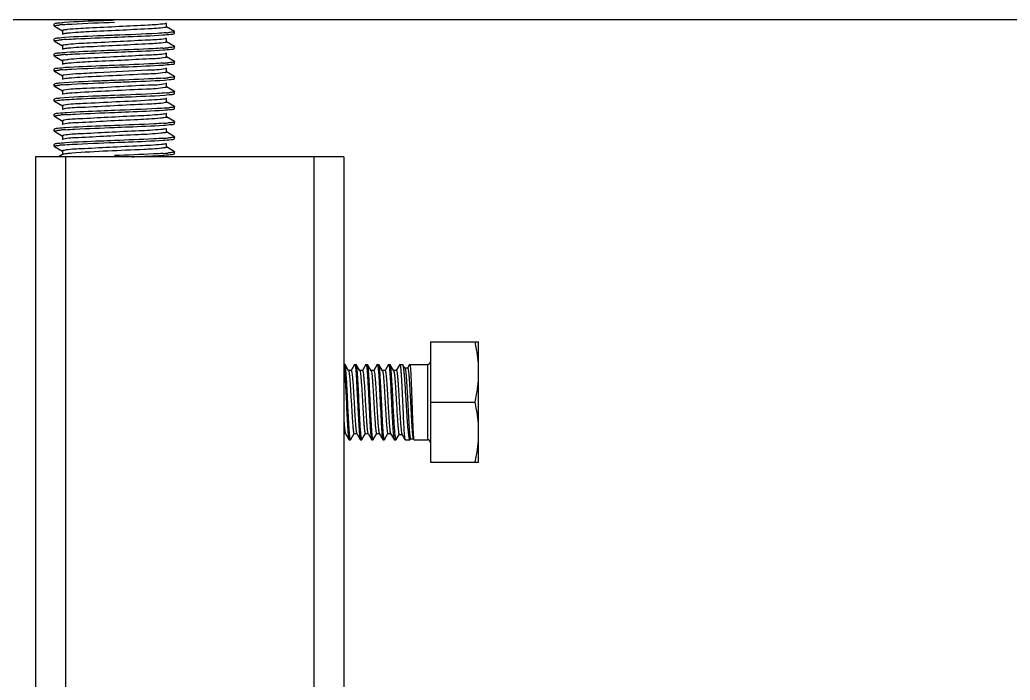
# Model space of a CAD drawing. Extents: x 27938 to 1507990, y 110129 to 923079.
# Drawn here: x 469087 to 470654, y 382901 to 383946 of the extents above; entities that cross this region are included whole.
import ezdxf

# ---------------------------------------------------------------- set-up
doc = ezdxf.new("R2010")
doc.units = 0
doc.header["$LTSCALE"] = 1000
doc.header["$MEASUREMENT"] = 0
doc.layers.add('BZ', color=2, linetype='Continuous')

msp = doc.modelspace()

# ---------------------------------------------------------------- linework, layer by layer
at = {"linetype": 'Continuous'}
for p, q in [((469141.7, 383940), (469141.4, 383939.8)), ((469141.4, 383936.8), (469141.4, 383939.8)), ((469141.7, 383936.5), (469141.4, 383936.8)), ((469141.7, 383936.5), (469154.6, 383929.1)), ((469331.7, 383928.1), (469318.8, 383935.6)), ((469319.1, 383935.3), (469319.1, 383941.3)), ((469154.3, 383929.4), (469154.3, 383923.4)), ((469331.7, 383928.1), (469331.9, 383927.9)), ((469331.7, 383924.6), (469331.9, 383924.9)), ((469331.9, 383924.9), (469331.9, 383927.9)), ((469141.7, 383916.2), (469141.4, 383916)), ((469141.4, 383913), (469141.4, 383916)), ((469141.7, 383912.7), (469141.4, 383913)), ((469141.7, 383912.7), (469154.6, 383905.2)), ((469154.3, 383905.5), (469154.3, 383899.6)), ((469331.7, 383904.3), (469318.8, 383911.8)), ((469319.1, 383911.5), (469319.1, 383917.5)), ((469331.7, 383904.3), (469331.9, 383904.1)), ((469331.9, 383901.1), (469331.9, 383904.1)), ((469141.7, 383892.4), (469141.4, 383892.2)), ((469141.4, 383889.2), (469141.4, 383892.2)), ((469141.7, 383888.9), (469141.4, 383889.2)), ((469141.7, 383888.9), (469154.6, 383881.4)), ((469331.7, 383880.5), (469318.8, 383888)), ((469319.1, 383887.7), (469319.1, 383893.6)), ((469331.7, 383900.8), (469331.9, 383901.1)), ((469154.3, 383881.7), (469154.3, 383875.8)), ((469331.7, 383880.5), (469331.9, 383880.2)), ((469331.7, 383877), (469331.9, 383877.3)), ((469331.9, 383877.3), (469331.9, 383880.2)), ((469141.7, 383868.6), (469141.4, 383868.3)), ((469141.4, 383865.4), (469141.4, 383868.3)), ((469141.7, 383865.1), (469141.4, 383865.4)), ((469141.7, 383865.1), (469154.6, 383857.6)), ((469154.3, 383857.9), (469154.3, 383852)), ((469331.7, 383856.7), (469318.8, 383864.2)), ((469319.1, 383863.9), (469319.1, 383869.8)), ((469331.7, 383856.7), (469331.9, 383856.4)), ((469331.9, 383853.5), (469331.9, 383856.4)), ((469141.7, 383844.8), (469141.4, 383844.5)), ((469141.4, 383841.5), (469141.4, 383844.5)), ((469141.7, 383841.3), (469141.4, 383841.5)), ((469141.7, 383841.3), (469154.6, 383833.8)), ((469317.7, 383839.4), (469317, 383839.2)), ((469331.7, 383832.9), (469318.8, 383840.4)), ((469319.1, 383840.1), (469319.1, 383846)), ((469331.7, 383853.2), (469331.9, 383853.5)), ((469154.3, 383834.1), (469154.3, 383828.2)), ((469331.7, 383832.9), (469331.9, 383832.6)), ((469331.7, 383829.4), (469331.9, 383829.6)), ((469331.9, 383829.6), (469331.9, 383832.6)), ((469141.7, 383821), (469141.4, 383820.7)), ((469141.4, 383817.7), (469141.4, 383820.7)), ((469141.7, 383817.5), (469141.4, 383817.7)), ((469141.7, 383817.5), (469154.6, 383810)), ((469154.3, 383810.3), (469154.3, 383804.3)), ((469318, 383815.6), (469317, 383815.4)), ((469331.7, 383809.1), (469318.8, 383816.6)), ((469319.1, 383816.2), (469319.1, 383822.2)), ((469331.7, 383809.1), (469331.9, 383808.8)), ((469331.9, 383805.8), (469331.9, 383808.8)), ((469141.7, 383797.2), (469141.4, 383796.9)), ((469141.4, 383793.9), (469141.4, 383796.9)), ((469141.7, 383793.7), (469141.4, 383793.9)), ((469141.7, 383793.7), (469154.6, 383786.2)), ((469331.7, 383785.3), (469318.8, 383792.7)), ((469319.1, 383792.4), (469319.1, 383798.4)), ((469331.7, 383805.6), (469331.9, 383805.8)), ((469154.3, 383786.5), (469154.3, 383780.5)), ((469331.7, 383785.3), (469331.9, 383785)), ((469331.7, 383781.8), (469331.9, 383782)), ((469331.9, 383782), (469331.9, 383785)), ((469141.7, 383773.3), (469141.4, 383773.1)), ((469141.4, 383770.1), (469141.4, 383773.1)), ((469141.7, 383769.9), (469141.4, 383770.1)), ((469141.7, 383769.9), (469154.6, 383762.4)), ((469154.3, 383762.7), (469154.3, 383756.7)), ((469331.7, 383761.4), (469318.8, 383768.9)), ((469319.1, 383768.6), (469319.1, 383774.6)), ((469331.7, 383761.4), (469331.9, 383761.2)), ((469331.9, 383758.2), (469331.9, 383761.2)), ((469141.7, 383749.5), (469141.4, 383749.3)), ((469141.4, 383746.3), (469141.4, 383749.3)), ((469141.7, 383746), (469141.4, 383746.3)), ((469141.7, 383746), (469154.6, 383738.6)), ((469331.7, 383737.6), (469318.8, 383745.1)), ((469319.1, 383744.8), (469319.1, 383750.8)), ((469331.7, 383757.9), (469331.9, 383758.2)), ((469111.7, 383729.6), (469111.7, 379764.4)), ((469599.8, 383729.6), (469111.7, 383729.6)), ((469154.6, 383733.2), (469148.3, 383729.6)), ((469154.3, 383738.9), (469154.3, 383732.9)), ((469159.3, 383729.6), (469159.3, 379764.4)), ((469331.7, 383737.6), (469331.9, 383737.4)), ((469331.7, 383734.1), (469331.9, 383734.4)), ((469331.9, 383734.4), (469331.9, 383737.4)), ((469552.2, 383729.6), (469552.2, 379764.4)), ((469599.8, 383729.6), (469599.8, 379764.4)), ((469736.8, 383436.4), (469736.8, 383245.9)), ((469736.8, 383436.4), (469813, 383436.4)), ((469813, 383245.9), (469813, 383436.4)), ((469599.8, 383400.7), (469601.3, 383400.7)), ((469607.2, 383390.8), (469601.6, 383400.5)), ((469616.7, 383400.5), (469611.2, 383391)), ((469616.7, 383400.5), (469616.9, 383400.7)), ((469616.9, 383400.7), (469619.2, 383400.7)), ((469619.4, 383400.5), (469619.2, 383400.7)), ((469625, 383390.8), (469619.4, 383400.5)), ((469634.6, 383400.5), (469629.1, 383391)), ((469634.6, 383400.5), (469634.8, 383400.7)), ((469634.8, 383400.7), (469637, 383400.7)), ((469637.3, 383400.5), (469637, 383400.7)), ((469642.9, 383390.8), (469637.3, 383400.5)), ((469652.4, 383400.5), (469646.9, 383391)), ((469652.4, 383400.5), (469652.7, 383400.7)), ((469652.7, 383400.7), (469654.9, 383400.7)), ((469655.1, 383400.5), (469654.9, 383400.7)), ((469660.8, 383390.8), (469655.1, 383400.5)), ((469670.3, 383400.5), (469664.8, 383391)), ((469670.3, 383400.5), (469670.5, 383400.7)), ((469670.5, 383400.7), (469672.8, 383400.7)), ((469673.1, 383400.4), (469672.8, 383400.7)), ((469678.6, 383390.9), (469673.1, 383400.4)), ((469688.1, 383400.5), (469682.7, 383391.1)), ((469688.1, 383400.5), (469688.3, 383400.7)), ((469688.3, 383400.7), (469692.9, 383400.7)), ((469693.2, 383400.4), (469692.9, 383400.7)), ((469696.4, 383394.9), (469693.2, 383400.4)), ((469703.8, 383400.5), (469700.6, 383395)), ((469703.8, 383400.5), (469704, 383400.7)), ((469704, 383400.7), (469732, 383400.7)), ((469732, 383400.7), (469732, 383281.6)), ((469611.4, 383391), (469607, 383391)), ((469629.2, 383391), (469624.9, 383391)), ((469647.1, 383391), (469642.8, 383391)), ((469664.9, 383391), (469660.6, 383391)), ((469660.8, 383390.8), (469660.8, 383390.7)), ((469682.8, 383391.1), (469678.5, 383391.1)), ((469696.5, 383394.7), (469696.4, 383394.9)), ((469700.7, 383394.9), (469696.4, 383394.9)), ((469700.6, 383395), (469700.6, 383394.9)), ((469736.8, 383341.1), (469807.6, 383341.1)), ((469599.8, 383291.2), (469602.3, 383291.2)), ((469602.1, 383291.5), (469607.8, 383281.8)), ((469610.5, 383281.8), (469616, 383291.2)), ((469615.8, 383291.2), (469620.1, 383291.2)), ((469620, 383291.5), (469625.6, 383281.8)), ((469628.3, 383281.8), (469633.8, 383291.2)), ((469633.7, 383291.2), (469638, 383291.2)), ((469637.9, 383291.5), (469643.5, 383281.8)), ((469646.2, 383281.8), (469651.7, 383291.2)), ((469651.5, 383291.2), (469655.9, 383291.2)), ((469655.7, 383291.5), (469661.4, 383281.8)), ((469664.1, 383281.8), (469669.5, 383291.2)), ((469669.4, 383291.2), (469673.7, 383291.2)), ((469673.5, 383291.8), (469673.6, 383291.5)), ((469673.6, 383291.5), (469679.2, 383281.8)), ((469607.8, 383281.8), (469608, 383281.6)), ((469608, 383281.6), (469610.3, 383281.6)), ((469610.5, 383281.8), (469610.3, 383281.6)), ((469625.6, 383281.8), (469625.9, 383281.6)), ((469625.9, 383281.6), (469628.1, 383281.6)), ((469628.3, 383281.8), (469628.1, 383281.6)), ((469643.5, 383281.8), (469643.7, 383281.6)), ((469643.7, 383281.6), (469646, 383281.6)), ((469646.2, 383281.8), (469646, 383281.6)), ((469661.4, 383281.8), (469661.6, 383281.6)), ((469661.6, 383281.6), (469663.8, 383281.6)), ((469664.1, 383281.8), (469663.8, 383281.6)), ((469679.2, 383281.8), (469679.5, 383281.6)), ((469679.5, 383281.6), (469682.4, 383281.6)), ((469682.7, 383281.8), (469682.4, 383281.6)), ((469682.7, 383281.8), (469687.4, 383290)), ((469687.3, 383290), (469691.6, 383290)), ((469691.5, 383290.2), (469696.4, 383281.7)), ((469696.4, 383281.7), (469696.6, 383281.6)), ((469696.6, 383281.6), (469704.3, 383281.6)), ((469704.7, 383282), (469704.3, 383281.6)), ((469704.7, 383282), (469705.3, 383283)), ((469705.2, 383283), (469709.5, 383283)), ((469709.4, 383283.2), (469710.3, 383281.7)), ((469710.3, 383281.7), (469710.4, 383281.6)), ((469710.4, 383281.6), (469732, 383281.6)), ((469736.8, 383245.9), (469813, 383245.9))]:
    msp.add_line(p, q, dxfattribs=at)
for centre, radius, start, end in [((469172.9, 383698.4), 241.1, 94.7336, 95.4371), ((469179.9, 383615.1), 324.8, 94.5445, 94.756), ((469293.5, 384249.5), 324.6, 274.545, 274.7572), ((469300.5, 384165.5), 240.3, 274.7341, 275.4473), ((469188.5, 383485.1), 431.2, 93.7188, 94.7811), ((469285.6, 384322.9), 422.2, 273.7595, 274.7958), ((469186, 383492.8), 399.6, 93.8973, 94.8073), ((469286.7, 384285.4), 408.4, 273.8441, 274.8019), ((469173.3, 383623.1), 245, 94.7308, 95.3895), ((469180, 383542.8), 325.6, 94.5418, 94.7504), ((469313.2, 383881.3), 18.7, 281.5137, 282.9167), ((469173, 383602.2), 242, 94.7331, 95.4256), ((469180, 383519.7), 324.9, 94.5442, 94.7549), ((469286.1, 384269.2), 416.1, 273.7999, 274.7958), ((469293.5, 384153.9), 324.3, 274.5454, 274.7592), ((469300.7, 384068.5), 238.6, 274.7348, 275.469), ((469186.7, 383389.1), 408.1, 93.8457, 94.802), ((469293.5, 384130.4), 324.6, 274.545, 274.7572), ((469300.5, 384046.4), 240.3, 274.7341, 275.4474), ((469287.3, 384181.6), 399.9, 273.8957, 274.8072), ((469186, 383373.4), 399.9, 93.8956, 94.8071), ((469173.3, 383503.9), 245.1, 94.7307, 95.3884), ((469180, 383423.7), 325.6, 94.5417, 94.7503), ((469286.7, 384166), 408.1, 273.8456, 274.8021), ((469286.1, 384149.9), 415.9, 273.8012, 274.796), ((469732, 383405.4), 4.76, 270, 0), ((469732, 383276.8), 4.76, 0, 90)]:
    msp.add_arc(centre, radius, start, end, dxfattribs=at)
for points, knots in [([(469141.4, 383936.8), (469141.4, 383937.6), (469145.9, 383937.6), (469147.9, 383938.2), (469150.1, 383938.4)], [0, 0, 0, 0, 0.263852, 1, 1, 1, 1]), ([(469150.1, 383941.4), (469149, 383941.3), (469146.2, 383940.9), (469143.2, 383940.9), (469141.7, 383940)], [0, 0, 0, 0, 0.378905, 1, 1, 1, 1]), ([(469236.7, 383945.7), (469227.8, 383945.4), (469198.9, 383944.1), (469170, 383943.3), (469150.1, 383941.4)], [0, 0, 0, 0, 0.309388, 1, 1, 1, 1]), ([(469154.2, 383938.8), (469159.3, 383939.2), (469186.7, 383940.9), (469214.2, 383941.9), (469236.7, 383942.8)], [0, 0, 0, 0, 0.183712, 1, 1, 1, 1]), ([(469316.2, 383940.3), (469307.5, 383938.7), (469283.4, 383937.8), (469243.3, 383935.5), (469200.8, 383933.6), (469173.5, 383932.2), (469162.3, 383931)], [0, 0, 0, 0, 0.172398, 0.468214, 0.781513, 1, 1, 1, 1]), ([(469316.2, 383934.3), (469307.5, 383932.8), (469283.4, 383931.8), (469243.3, 383929.6), (469200.8, 383927.7), (469173.5, 383926.3), (469162.3, 383925.1)], [0, 0, 0, 0, 0.172398, 0.468214, 0.781513, 1, 1, 1, 1]), ([(469318.8, 383941), (469318.5, 383940.8), (469317.6, 383940.5), (469316.8, 383940.4), (469316.2, 383940.3)], [0, 0, 0, 0, 0.3774, 1, 1, 1, 1]), ([(469319, 383935.3), (469319, 383935), (469317.7, 383934.6), (469317, 383934.4), (469316.2, 383934.3)], [0, 0, 0, 0, 0.285727, 1, 1, 1, 1]), ([(469150.1, 383917.6), (469149, 383917.5), (469146.2, 383917.1), (469143.2, 383917.1), (469141.7, 383916.2)], [0, 0, 0, 0, 0.378807, 1, 1, 1, 1]), ([(469236.7, 383921.9), (469227.7, 383921.6), (469198.9, 383920.3), (469169.9, 383919.5), (469150.1, 383917.6)], [0, 0, 0, 0, 0.309518, 1, 1, 1, 1]), ([(469162.3, 383931), (469160.3, 383930.8), (469158.4, 383930.2), (469154.3, 383930.1), (469154.3, 383929.4)], [0, 0, 0, 0, 0.73331, 1, 1, 1, 1]), ([(469162.3, 383925.1), (469161.4, 383925), (469158.8, 383924.6), (469156, 383924.5), (469154.6, 383923.7)], [0, 0, 0, 0, 0.372879, 1, 1, 1, 1]), ([(469160.5, 383915.4), (469165.6, 383915.8), (469191, 383917.2), (469216.4, 383918.1), (469236.7, 383918.9)], [0, 0, 0, 0, 0.199269, 1, 1, 1, 1]), ([(469319.2, 383925.9), (469314.1, 383925.5), (469286.7, 383923.8), (469259.1, 383922.8), (469236.7, 383921.9)], [0, 0, 0, 0, 0.183696, 1, 1, 1, 1]), ([(469236.7, 383918.9), (469244, 383919.2), (469269.6, 383920.3), (469295.1, 383921.3), (469313.3, 383922.5)], [0, 0, 0, 0, 0.287582, 1, 1, 1, 1]), ([(469313.3, 383922.5), (469317.5, 383922.8), (469323.5, 383923.6), (469330.1, 383923.7), (469331.7, 383924.6)], [0, 0, 0, 0, 0.691032, 1, 1, 1, 1]), ([(469331.9, 383927.9), (469331.9, 383927.1), (469327.5, 383927.1), (469325.5, 383926.5), (469323.3, 383926.2)], [0, 0, 0, 0, 0.263842, 1, 1, 1, 1]), ([(469141.4, 383913), (469141.4, 383913.5), (469144.1, 383913.7), (469145.4, 383914.1), (469146.8, 383914.3)], [0, 0, 0, 0, 0.269511, 1, 1, 1, 1]), ([(469163.1, 383907.3), (469160.9, 383907.1), (469158.8, 383906.4), (469154.3, 383906.3), (469154.3, 383905.5)], [0, 0, 0, 0, 0.734244, 1, 1, 1, 1]), ([(469316.7, 383916.5), (469308.2, 383914.9), (469284.5, 383914.1), (469244.8, 383911.8), (469202.1, 383909.9), (469174.5, 383908.5), (469163.1, 383907.3)], [0, 0, 0, 0, 0.167291, 0.461164, 0.776399, 1, 1, 1, 1]), ([(469316.7, 383910.6), (469308.2, 383909), (469284.5, 383908.1), (469244.8, 383905.8), (469202.1, 383903.9), (469174.5, 383902.5), (469163.1, 383901.4)], [0, 0, 0, 0, 0.167291, 0.461164, 0.776399, 1, 1, 1, 1]), ([(469318.8, 383917.2), (469318.5, 383917), (469317.8, 383916.8), (469317.1, 383916.6), (469316.7, 383916.5)], [0, 0, 0, 0, 0.384879, 1, 1, 1, 1]), ([(469319, 383911.5), (469319, 383911.2), (469318, 383910.9), (469317.3, 383910.7), (469316.7, 383910.6)], [0, 0, 0, 0, 0.290239, 1, 1, 1, 1]), ([(469331.9, 383904.1), (469331.9, 383903.6), (469329.5, 383903.3), (469328.3, 383903), (469327, 383902.8)], [0, 0, 0, 0, 0.270664, 1, 1, 1, 1]), ([(469141.4, 383889.2), (469141.4, 383889.6), (469143.6, 383889.9), (469144.7, 383890.2), (469145.8, 383890.3)], [0, 0, 0, 0, 0.27234, 1, 1, 1, 1]), ([(469160.5, 383894.6), (469156.1, 383894.3), (469150, 383893.5), (469143.4, 383893.4), (469141.7, 383892.4)], [0, 0, 0, 0, 0.691422, 1, 1, 1, 1]), ([(469163.1, 383901.4), (469162, 383901.2), (469159.2, 383900.8), (469156.1, 383900.8), (469154.6, 383899.9)], [0, 0, 0, 0, 0.374868, 1, 1, 1, 1]), ([(469158.8, 383891.5), (469163.9, 383891.9), (469189.9, 383893.3), (469215.8, 383894.3), (469236.7, 383895.1)], [0, 0, 0, 0, 0.195623, 1, 1, 1, 1]), ([(469236.7, 383898.1), (469229.4, 383897.8), (469204, 383896.8), (469178.6, 383895.8), (469160.5, 383894.6)], [0, 0, 0, 0, 0.286943, 1, 1, 1, 1]), ([(469317, 383892.8), (469308.9, 383891.1), (469285.5, 383890.4), (469246.2, 383888), (469203.4, 383886.2), (469175.5, 383884.7), (469163.8, 383883.6)], [0, 0, 0, 0, 0.162162, 0.454084, 0.771262, 1, 1, 1, 1]), ([(469317, 383886.8), (469308.9, 383885.1), (469285.5, 383884.4), (469246.2, 383882), (469203.4, 383880.2), (469175.5, 383878.8), (469163.8, 383877.6)], [0, 0, 0, 0, 0.162162, 0.454084, 0.771262, 1, 1, 1, 1]), ([(469313.3, 383901.6), (469308.2, 383901.3), (469282.7, 383899.9), (469257.2, 383898.9), (469236.7, 383898.1)], [0, 0, 0, 0, 0.198417, 1, 1, 1, 1]), ([(469236.7, 383895.1), (469244.1, 383895.4), (469269.9, 383896.5), (469295.7, 383897.5), (469314.1, 383898.7)], [0, 0, 0, 0, 0.288852, 1, 1, 1, 1]), ([(469314.1, 383898.7), (469318.1, 383899), (469323.9, 383899.8), (469330.1, 383899.9), (469331.7, 383900.8)], [0, 0, 0, 0, 0.690302, 1, 1, 1, 1]), ([(469318.8, 383893.3), (469318.6, 383893.2), (469318, 383893), (469317.4, 383892.9), (469317, 383892.8)], [0, 0, 0, 0, 0.393314, 1, 1, 1, 1]), ([(469319, 383887.7), (469319, 383887.5), (469318.2, 383887.1), (469317.6, 383887), (469317, 383886.8)], [0, 0, 0, 0, 0.295741, 1, 1, 1, 1]), ([(469158.8, 383870.7), (469154.9, 383870.4), (469149.3, 383869.6), (469143.2, 383869.5), (469141.7, 383868.6)], [0, 0, 0, 0, 0.689821, 1, 1, 1, 1]), ([(469154.2, 383867.3), (469159.3, 383867.7), (469186.7, 383869.4), (469214.2, 383870.4), (469236.7, 383871.3)], [0, 0, 0, 0, 0.18376, 1, 1, 1, 1]), ([(469163.8, 383883.6), (469161.4, 383883.3), (469159.2, 383882.6), (469154.3, 383882.6), (469154.3, 383881.7)], [0, 0, 0, 0, 0.734831, 1, 1, 1, 1]), ([(469163.8, 383877.6), (469162.6, 383877.5), (469159.6, 383877.1), (469156.3, 383877.1), (469154.6, 383876.1)], [0, 0, 0, 0, 0.376612, 1, 1, 1, 1]), ([(469236.7, 383874.3), (469229.2, 383874), (469203.2, 383872.9), (469177.3, 383871.9), (469158.8, 383870.7)], [0, 0, 0, 0, 0.289631, 1, 1, 1, 1]), ([(469314.1, 383877.9), (469309, 383877.5), (469283.2, 383876.1), (469257.4, 383875.1), (469236.7, 383874.3)], [0, 0, 0, 0, 0.19668, 1, 1, 1, 1]), ([(469236.7, 383871.3), (469244.1, 383871.6), (469269.7, 383872.7), (469295.4, 383873.6), (469313.6, 383874.9)], [0, 0, 0, 0, 0.288191, 1, 1, 1, 1]), ([(469313.6, 383874.9), (469317.8, 383875.2), (469323.7, 383876), (469330.1, 383876.1), (469331.7, 383877)], [0, 0, 0, 0, 0.69071, 1, 1, 1, 1]), ([(469331.9, 383880.2), (469331.9, 383879.8), (469329.6, 383879.5), (469328.5, 383879.2), (469327.3, 383879.1)], [0, 0, 0, 0, 0.271439, 1, 1, 1, 1]), ([(469141.4, 383865.4), (469141.4, 383866.2), (469146, 383866.1), (469148, 383866.8), (469150.2, 383867)], [0, 0, 0, 0, 0.263692, 1, 1, 1, 1]), ([(469156.3, 383858.8), (469155.8, 383858.7), (469155.2, 383858.5), (469154.3, 383858.1), (469154.3, 383857.9)], [0, 0, 0, 0, 0.704901, 1, 1, 1, 1]), ([(469316.9, 383863), (469307.1, 383861), (469279.1, 383860.4), (469234.3, 383857.6), (469193.4, 383856.2), (469167.3, 383854.1), (469158.3, 383853.4), (469155.3, 383852.6)], [0, 0, 0, 0, 0.186624, 0.514349, 0.833932, 0.943063, 1, 1, 1, 1]), ([(469317.4, 383869.1), (469308.2, 383866.9), (469272, 383866.3), (469224.8, 383863.5), (469180.6, 383860.9), (469162.6, 383860.1), (469156.3, 383858.8)], [0, 0, 0, 0, 0.176039, 0.666697, 0.881547, 1, 1, 1, 1]), ([(469318.8, 383869.5), (469318.6, 383869.4), (469318.2, 383869.3), (469317.7, 383869.1), (469317.4, 383869.1)], [0, 0, 0, 0, 0.40288, 1, 1, 1, 1]), ([(469319, 383863.9), (469319, 383863.7), (469318.3, 383863.3), (469317.8, 383863.2), (469317.4, 383863.1)], [0, 0, 0, 0, 0.302509, 1, 1, 1, 1]), ([(469331.9, 383856.4), (469331.9, 383856), (469329.5, 383855.7), (469328.3, 383855.4), (469327.1, 383855.2)], [0, 0, 0, 0, 0.270675, 1, 1, 1, 1]), ([(469141.4, 383841.5), (469141.4, 383842.3), (469145.9, 383842.3), (469147.9, 383843), (469150.1, 383843.2)], [0, 0, 0, 0, 0.263792, 1, 1, 1, 1]), ([(469150.2, 383846.2), (469149.1, 383846.1), (469146.3, 383845.7), (469143.2, 383845.7), (469141.7, 383844.8)], [0, 0, 0, 0, 0.379214, 1, 1, 1, 1]), ([(469236.7, 383850.5), (469227.8, 383850.1), (469199, 383848.9), (469170.1, 383848), (469150.2, 383846.2)], [0, 0, 0, 0, 0.30899, 1, 1, 1, 1]), ([(469154.2, 383843.5), (469159.3, 383843.9), (469186.7, 383845.6), (469214.2, 383846.6), (469236.7, 383847.5)], [0, 0, 0, 0, 0.183719, 1, 1, 1, 1]), ([(469155.3, 383852.6), (469155.2, 383852.5), (469154.9, 383852.4), (469154.7, 383852.3), (469154.6, 383852.3)], [0, 0, 0, 0, 0.570679, 1, 1, 1, 1]), ([(469317, 383839.2), (469307.3, 383837.2), (469279.6, 383836.6), (469235.1, 383833.8), (469194.3, 383832.3), (469168, 383830.3), (469158.7, 383829.6), (469155.6, 383828.8)], [0, 0, 0, 0, 0.184168, 0.509408, 0.829314, 0.94023, 1, 1, 1, 1]), ([(469317.7, 383845.3), (469308.7, 383843), (469281.9, 383842.9), (469238.2, 383840), (469193.6, 383837.6), (469166.1, 383837), (469156.4, 383835)], [0, 0, 0, 0, 0.171627, 0.491604, 0.816321, 1, 1, 1, 1]), ([(469313.6, 383854), (469308.6, 383853.7), (469282.9, 383852.3), (469257.3, 383851.3), (469236.7, 383850.5)], [0, 0, 0, 0, 0.197576, 1, 1, 1, 1]), ([(469236.7, 383847.5), (469245.7, 383847.9), (469274.6, 383849.1), (469303.5, 383849.9), (469323.4, 383851.8)], [0, 0, 0, 0, 0.309889, 1, 1, 1, 1]), ([(469318.8, 383845.7), (469318.7, 383845.6), (469318.3, 383845.5), (469317.9, 383845.4), (469317.7, 383845.3)], [0, 0, 0, 0, 0.413783, 1, 1, 1, 1]), ([(469319, 383840.1), (469319, 383839.9), (469318.5, 383839.6), (469318, 383839.5), (469317.7, 383839.4)], [0, 0, 0, 0, 0.310906, 1, 1, 1, 1]), ([(469323.4, 383851.8), (469324.5, 383851.9), (469327.2, 383852.3), (469330.2, 383852.3), (469331.7, 383853.2)], [0, 0, 0, 0, 0.378508, 1, 1, 1, 1]), ([(469236.7, 383826.7), (469227.8, 383826.3), (469198.9, 383825.1), (469170, 383824.2), (469150.1, 383822.3)], [0, 0, 0, 0, 0.309377, 1, 1, 1, 1]), ([(469156.4, 383835), (469155.8, 383834.8), (469155.2, 383834.7), (469154.3, 383834.3), (469154.3, 383834.1)], [0, 0, 0, 0, 0.705268, 1, 1, 1, 1]), ([(469155.6, 383828.8), (469155.4, 383828.8), (469155.1, 383828.7), (469154.7, 383828.5), (469154.6, 383828.5)], [0, 0, 0, 0, 0.583561, 1, 1, 1, 1]), ([(469161.6, 383820.2), (469166.6, 383820.6), (469191.7, 383821.9), (469216.7, 383822.9), (469236.7, 383823.7)], [0, 0, 0, 0, 0.201476, 1, 1, 1, 1]), ([(469319.2, 383830.6), (469314.1, 383830.2), (469286.7, 383828.6), (469259.1, 383827.6), (469236.7, 383826.7)], [0, 0, 0, 0, 0.183681, 1, 1, 1, 1]), ([(469236.7, 383823.7), (469245.6, 383824), (469274.5, 383825.3), (469303.5, 383826.1), (469323.3, 383828)], [0, 0, 0, 0, 0.309644, 1, 1, 1, 1]), ([(469323.3, 383828), (469324.4, 383828.1), (469327.2, 383828.5), (469330.2, 383828.5), (469331.7, 383829.4)], [0, 0, 0, 0, 0.378702, 1, 1, 1, 1]), ([(469331.9, 383832.6), (469331.9, 383831.9), (469327.5, 383831.9), (469325.6, 383831.2), (469323.4, 383831)], [0, 0, 0, 0, 0.263922, 1, 1, 1, 1]), ([(469141.4, 383817.7), (469141.4, 383818.3), (469144.6, 383818.5), (469146.1, 383818.9), (469147.6, 383819.1)], [0, 0, 0, 0, 0.267181, 1, 1, 1, 1]), ([(469150.1, 383822.3), (469149, 383822.2), (469146.2, 383821.8), (469143.2, 383821.9), (469141.7, 383821)], [0, 0, 0, 0, 0.378914, 1, 1, 1, 1]), ([(469156.4, 383811.2), (469155.9, 383811), (469155.3, 383810.9), (469154.3, 383810.5), (469154.3, 383810.3)], [0, 0, 0, 0, 0.706045, 1, 1, 1, 1]), ([(469317, 383815.4), (469307.5, 383813.4), (469280.1, 383812.8), (469235.8, 383810.3), (469192, 383807.6), (469165.1, 383807.2), (469155.9, 383805.1)], [0, 0, 0, 0, 0.182036, 0.504841, 0.824917, 1, 1, 1, 1]), ([(469318, 383821.6), (469315, 383820.7), (469305.9, 383820.1), (469279.8, 383818), (469238.9, 383816.6), (469194.1, 383813.8), (469166.3, 383813.2), (469156.4, 383811.2)], [0, 0, 0, 0, 0.05757, 0.167104, 0.486771, 0.813942, 1, 1, 1, 1]), ([(469318.8, 383821.9), (469318.7, 383821.8), (469318.4, 383821.7), (469318.1, 383821.6), (469318, 383821.6)], [0, 0, 0, 0, 0.426274, 1, 1, 1, 1]), ([(469319, 383816.2), (469319, 383816.1), (469318.6, 383815.8), (469318.3, 383815.7), (469318, 383815.6)], [0, 0, 0, 0, 0.3214, 1, 1, 1, 1]), ([(469331.9, 383808.8), (469331.9, 383808), (469327.5, 383808.1), (469325.5, 383807.4), (469323.3, 383807.2)], [0, 0, 0, 0, 0.263843, 1, 1, 1, 1]), ([(469141.4, 383793.9), (469141.4, 383794.4), (469143.7, 383794.6), (469144.9, 383795), (469146.1, 383795.1)], [0, 0, 0, 0, 0.271461, 1, 1, 1, 1]), ([(469161.6, 383799.4), (469157, 383799.1), (469150.5, 383798.2), (469143.4, 383798.2), (469141.7, 383797.2)], [0, 0, 0, 0, 0.692393, 1, 1, 1, 1]), ([(469155.9, 383805.1), (469155.6, 383805), (469155.2, 383804.9), (469154.8, 383804.7), (469154.6, 383804.6)], [0, 0, 0, 0, 0.594844, 1, 1, 1, 1]), ([(469309.4, 383796.5), (469297.8, 383795.4), (469270, 383794), (469227.3, 383792.1), (469188.1, 383789.8), (469164.7, 383789), (469156.5, 383787.4)], [0, 0, 0, 0, 0.228646, 0.544797, 0.836336, 1, 1, 1, 1]), ([(469159.3, 383796.3), (469164.4, 383796.6), (469190.2, 383798.1), (469216, 383799.1), (469236.7, 383799.9)], [0, 0, 0, 0, 0.196648, 1, 1, 1, 1]), ([(469236.7, 383802.9), (469229.5, 383802.6), (469204.5, 383801.6), (469179.5, 383800.6), (469161.6, 383799.4)], [0, 0, 0, 0, 0.285303, 1, 1, 1, 1]), ([(469319.2, 383806.8), (469314.1, 383806.4), (469286.7, 383804.8), (469259.1, 383803.7), (469236.7, 383802.9)], [0, 0, 0, 0, 0.183696, 1, 1, 1, 1]), ([(469236.7, 383799.9), (469244.2, 383800.2), (469270.2, 383801.2), (469296.1, 383802.2), (469314.5, 383803.5)], [0, 0, 0, 0, 0.289612, 1, 1, 1, 1]), ([(469318.8, 383798.1), (469318.5, 383797.9), (469315.3, 383797.1), (469312.2, 383796.8), (469309.4, 383796.5)], [0, 0, 0, 0, 0.122061, 1, 1, 1, 1]), ([(469319, 383792.4), (469319.1, 383791.6), (469314.1, 383791.6), (469311.8, 383790.8), (469309.4, 383790.6)], [0, 0, 0, 0, 0.265035, 1, 1, 1, 1]), ([(469314.5, 383803.5), (469318.5, 383803.8), (469324.1, 383804.6), (469330.2, 383804.7), (469331.7, 383805.6)], [0, 0, 0, 0, 0.68982, 1, 1, 1, 1]), ([(469156.5, 383787.4), (469156, 383787.2), (469155.3, 383787.1), (469154.3, 383786.7), (469154.3, 383786.5)], [0, 0, 0, 0, 0.707033, 1, 1, 1, 1]), ([(469155.8, 383781.3), (469155.6, 383781.2), (469155.2, 383781.1), (469154.7, 383780.9), (469154.6, 383780.8)], [0, 0, 0, 0, 0.592052, 1, 1, 1, 1]), ([(469309.4, 383790.6), (469297.5, 383789.4), (469269.2, 383788), (469226, 383786.2), (469186.8, 383783.6), (469163.6, 383783.1), (469155.8, 383781.3)], [0, 0, 0, 0, 0.232215, 0.552573, 0.843952, 1, 1, 1, 1]), ([(469236.7, 383779), (469229.2, 383778.7), (469203.4, 383777.7), (469177.6, 383776.7), (469159.3, 383775.4)], [0, 0, 0, 0, 0.288872, 1, 1, 1, 1]), ([(469314.5, 383782.7), (469309.4, 383782.3), (469283.5, 383780.8), (469257.6, 383779.9), (469236.7, 383779)], [0, 0, 0, 0, 0.195653, 1, 1, 1, 1]), ([(469236.7, 383776.1), (469244.1, 383776.4), (469269.9, 383777.4), (469295.7, 383778.4), (469314.1, 383779.7)], [0, 0, 0, 0, 0.288875, 1, 1, 1, 1]), ([(469314.1, 383779.7), (469318.2, 383779.9), (469323.9, 383780.7), (469330.1, 383780.8), (469331.7, 383781.8)], [0, 0, 0, 0, 0.690288, 1, 1, 1, 1]), ([(469331.9, 383785), (469331.9, 383784.6), (469329.8, 383784.3), (469328.6, 383784), (469327.5, 383783.8)], [0, 0, 0, 0, 0.272315, 1, 1, 1, 1]), ([(469141.4, 383770.1), (469141.4, 383770.5), (469143.6, 383770.8), (469144.7, 383771.1), (469145.8, 383771.3)], [0, 0, 0, 0, 0.272311, 1, 1, 1, 1]), ([(469159.3, 383775.4), (469155.2, 383775.2), (469149.5, 383774.4), (469143.3, 383774.3), (469141.7, 383773.3)], [0, 0, 0, 0, 0.690302, 1, 1, 1, 1]), ([(469156.6, 383763.6), (469156, 383763.5), (469155.4, 383763.3), (469154.3, 383762.9), (469154.3, 383762.7)], [0, 0, 0, 0, 0.708636, 1, 1, 1, 1]), ([(469310.2, 383766.8), (469298.3, 383765.6), (469269.9, 383764.2), (469226.2, 383762.4), (469186.7, 383759.7), (469163.3, 383759.4), (469155.6, 383757.4)], [0, 0, 0, 0, 0.230178, 0.552364, 0.845602, 1, 1, 1, 1]), ([(469310.2, 383772.8), (469298.7, 383771.6), (469271, 383770.2), (469228.3, 383768.4), (469188.7, 383766), (469165, 383765.2), (469156.6, 383763.6)], [0, 0, 0, 0, 0.224737, 0.540402, 0.833844, 1, 1, 1, 1]), ([(469158.9, 383772.4), (469163.9, 383772.8), (469189.9, 383774.3), (469215.8, 383775.2), (469236.7, 383776.1)], [0, 0, 0, 0, 0.195657, 1, 1, 1, 1]), ([(469318.8, 383774.3), (469318.5, 383774.1), (469315.6, 383773.3), (469312.7, 383773.1), (469310.2, 383772.8)], [0, 0, 0, 0, 0.124156, 1, 1, 1, 1]), ([(469319, 383768.6), (469319.1, 383767.8), (469314.5, 383767.7), (469312.4, 383767.1), (469310.2, 383766.8)], [0, 0, 0, 0, 0.265691, 1, 1, 1, 1]), ([(469331.9, 383761.2), (469331.9, 383760.7), (469329.6, 383760.5), (469328.5, 383760.1), (469327.3, 383760)], [0, 0, 0, 0, 0.271465, 1, 1, 1, 1]), ([(469141.4, 383746.3), (469141.4, 383747.1), (469146, 383747.1), (469148, 383747.7), (469150.2, 383747.9)], [0, 0, 0, 0, 0.263689, 1, 1, 1, 1]), ([(469158.9, 383751.6), (469154.9, 383751.3), (469149.3, 383750.6), (469143.2, 383750.4), (469141.7, 383749.5)], [0, 0, 0, 0, 0.689837, 1, 1, 1, 1]), ([(469154.2, 383748.3), (469159.3, 383748.7), (469186.7, 383750.4), (469214.2, 383751.4), (469236.7, 383752.3)], [0, 0, 0, 0, 0.183761, 1, 1, 1, 1]), ([(469155.6, 383757.4), (469155.4, 383757.3), (469155.1, 383757.2), (469154.7, 383757.1), (469154.6, 383757)], [0, 0, 0, 0, 0.58403, 1, 1, 1, 1]), ([(469310.9, 383749.1), (469299.7, 383747.9), (469272.3, 383746.5), (469229.7, 383744.6), (469189.8, 383742.3), (469165.7, 383741.4), (469157, 383739.8)], [0, 0, 0, 0, 0.219618, 0.533346, 0.828732, 1, 1, 1, 1]), ([(469236.7, 383755.2), (469229.2, 383754.9), (469203.2, 383753.9), (469177.3, 383752.9), (469158.9, 383751.6)], [0, 0, 0, 0, 0.289606, 1, 1, 1, 1]), ([(469314.1, 383758.8), (469309, 383758.5), (469283.2, 383757), (469257.4, 383756.1), (469236.7, 383755.2)], [0, 0, 0, 0, 0.196649, 1, 1, 1, 1]), ([(469236.7, 383752.3), (469244.1, 383752.5), (469269.7, 383753.6), (469295.4, 383754.6), (469313.7, 383755.8)], [0, 0, 0, 0, 0.288211, 1, 1, 1, 1]), ([(469318.8, 383750.5), (469318.5, 383750.3), (469315.9, 383749.5), (469313.2, 383749.3), (469310.9, 383749.1)], [0, 0, 0, 0, 0.126422, 1, 1, 1, 1]), ([(469313.7, 383755.8), (469317.8, 383756.1), (469323.7, 383756.9), (469330.1, 383757), (469331.7, 383757.9)], [0, 0, 0, 0, 0.690698, 1, 1, 1, 1]), ([(469157, 383739.8), (469156.4, 383739.7), (469155.6, 383739.5), (469154.3, 383739.1), (469154.3, 383738.9)], [0, 0, 0, 0, 0.713347, 1, 1, 1, 1]), ([(469155.5, 383733.5), (469155.3, 383733.5), (469155, 383733.4), (469154.7, 383733.3), (469154.6, 383733.2)], [0, 0, 0, 0, 0.576749, 1, 1, 1, 1]), ([(469157, 383733.9), (469156.7, 383733.8), (469156.2, 383733.7), (469155.7, 383733.6), (469155.5, 383733.5)], [0, 0, 0, 0, 0.550321, 1, 1, 1, 1]), ([(469169, 383735.2), (469167.7, 383735.1), (469163.7, 383734.7), (469159.7, 383734.4), (469157, 383733.9)], [0, 0, 0, 0, 0.319148, 1, 1, 1, 1]), ([(469310.9, 383743.1), (469301.7, 383742.1), (469254.4, 383739.4), (469207, 383738.3), (469169, 383735.2)], [0, 0, 0, 0, 0.195307, 1, 1, 1, 1]), ([(469313.7, 383735), (469308.6, 383734.6), (469283, 383733.2), (469257.3, 383732.2), (469236.7, 383731.4)], [0, 0, 0, 0, 0.197548, 1, 1, 1, 1]), ([(469264.8, 383729.6), (469273.3, 383729.9), (469288.8, 383730.7), (469309.2, 383731.4), (469322.7, 383733.1), (469329.9, 383733.1), (469331.7, 383734.1)], [0, 0, 0, 0, 0.383058, 0.694328, 0.906069, 1, 1, 1, 1]), ([(469319, 383744.8), (469319.1, 383744.1), (469314.9, 383743.9), (469312.9, 383743.3), (469310.9, 383743.1)], [0, 0, 0, 0, 0.266491, 1, 1, 1, 1]), ([(469331.9, 383737.4), (469331.9, 383736.9), (469329.5, 383736.6), (469328.3, 383736.3), (469327.1, 383736.2)], [0, 0, 0, 0, 0.270698, 1, 1, 1, 1]), ([(469813, 383388.7), (469813, 383400.7), (469811.4, 383416.7), (469808.4, 383432.5), (469807.6, 383436.4)], [0, 0, 0, 0, 0.749211, 1, 1, 1, 1]), ([(469601.6, 383400.5), (469601.5, 383400.5), (469601.5, 383400.6), (469601.4, 383400.7), (469601.3, 383400.7)], [0, 0, 0, 0, 0.33644, 1, 1, 1, 1]), ([(469604.5, 383367.3), (469604.3, 383371.5), (469603.9, 383377.6), (469603.4, 383385.3), (469603.1, 383390), (469602.7, 383393.9), (469602.4, 383396.9), (469602, 383399), (469601.8, 383400.1), (469601.6, 383400.5)], [0, 0, 0, 0, 0.384278, 0.548795, 0.691198, 0.809122, 0.900672, 0.964483, 1, 1, 1, 1]), ([(469616.9, 383400.7), (469617, 383400.7), (469617.2, 383400.4), (469617.5, 383399.7), (469617.8, 383398), (469618.2, 383395.2), (469618.6, 383391.3), (469619, 383386.5), (469619.4, 383380.7), (469619.7, 383374.2), (469620, 383369.7), (469620.1, 383367.3)], [0, 0, 0, 0, 0.007293, 0.021459, 0.073997, 0.159035, 0.275243, 0.420481, 0.591942, 0.786408, 1, 1, 1, 1]), ([(469623.6, 383341.1), (469623.3, 383348.3), (469622.8, 383358.8), (469622.1, 383372.3), (469621.6, 383381), (469621.1, 383388.3), (469620.6, 383394), (469620.1, 383397.6), (469619.7, 383399.6), (469619.5, 383400.2), (469619.4, 383400.5)], [0, 0, 0, 0, 0.363934, 0.530187, 0.678191, 0.802879, 0.899992, 0.966292, 0.987243, 1, 1, 1, 1]), ([(469634.8, 383400.7), (469634.9, 383400.7), (469635.2, 383400.2), (469635.4, 383399.4), (469635.7, 383397.9), (469636, 383396), (469636.2, 383393.5), (469636.6, 383389.2), (469637.1, 383382.7), (469637.6, 383373.8), (469638.2, 383363.6), (469638.7, 383352.6), (469639.1, 383345), (469639.3, 383341.1)], [0, 0, 0, 0, 0.006687, 0.021748, 0.045922, 0.079138, 0.121135, 0.17154, 0.295605, 0.446631, 0.618866, 0.805704, 1, 1, 1, 1]), ([(469641.5, 383341.1), (469641.2, 383348.3), (469640.7, 383358.8), (469640, 383372.3), (469639.4, 383381), (469638.9, 383388.3), (469638.4, 383394), (469638, 383397.6), (469637.6, 383399.6), (469637.4, 383400.2), (469637.3, 383400.5)], [0, 0, 0, 0, 0.363936, 0.530191, 0.678194, 0.802878, 0.899991, 0.966291, 0.987243, 1, 1, 1, 1]), ([(469652.7, 383400.7), (469652.8, 383400.7), (469653.1, 383400.2), (469653.3, 383399.4), (469653.6, 383397.9), (469653.8, 383396), (469654.1, 383393.5), (469654.5, 383389.2), (469655, 383382.7), (469655.5, 383373.8), (469656, 383363.6), (469656.6, 383352.6), (469656.9, 383345), (469657.1, 383341.1)], [0, 0, 0, 0, 0.006686, 0.021748, 0.045922, 0.079137, 0.121134, 0.171539, 0.2956, 0.446625, 0.618862, 0.805702, 1, 1, 1, 1]), ([(469659.4, 383341.1), (469659, 383348.3), (469658.5, 383358.8), (469657.8, 383372.3), (469657.3, 383381), (469656.8, 383388.3), (469656.3, 383394), (469655.9, 383397.6), (469655.5, 383399.6), (469655.3, 383400.2), (469655.1, 383400.5)], [0, 0, 0, 0, 0.363938, 0.530193, 0.678196, 0.802878, 0.89999, 0.96629, 0.987243, 1, 1, 1, 1]), ([(469670.5, 383400.7), (469670.7, 383400.7), (469670.9, 383400.2), (469671.1, 383399.4), (469671.4, 383397.9), (469671.7, 383396), (469671.9, 383393.5), (469672.3, 383389.2), (469672.8, 383382.7), (469673.4, 383373.8), (469673.9, 383363.6), (469674.4, 383352.6), (469674.8, 383345), (469675, 383341.1)], [0, 0, 0, 0, 0.006686, 0.021748, 0.045923, 0.079138, 0.121135, 0.171539, 0.295599, 0.446623, 0.618861, 0.805701, 1, 1, 1, 1]), ([(469677.5, 383341.1), (469677.2, 383348.3), (469676.6, 383358.8), (469675.9, 383372.2), (469675.3, 383380.9), (469674.8, 383388.2), (469674.3, 383393.9), (469673.8, 383397.6), (469673.4, 383399.6), (469673.2, 383400.2), (469673.1, 383400.4)], [0, 0, 0, 0, 0.36329, 0.529314, 0.6772, 0.8019, 0.899174, 0.965796, 0.986969, 1, 1, 1, 1]), ([(469688.3, 383400.7), (469688.5, 383400.7), (469688.7, 383400.2), (469688.9, 383399.4), (469689.2, 383397.9), (469689.4, 383396), (469689.7, 383393.5), (469690.1, 383389.2), (469690.5, 383382.7), (469691, 383373.8), (469691.5, 383363.6), (469692, 383352.6), (469692.4, 383345), (469692.6, 383341.1)], [0, 0, 0, 0, 0.006577, 0.021598, 0.045743, 0.078947, 0.120936, 0.171341, 0.295421, 0.446481, 0.618759, 0.805647, 1, 1, 1, 1]), ([(469698.4, 383341.1), (469698, 383348.3), (469697.4, 383358.6), (469696.5, 383372), (469695.9, 383380.6), (469695.2, 383387.9), (469694.6, 383393.7), (469694.1, 383397.4), (469693.6, 383399.4), (469693.4, 383400.1), (469693.2, 383400.4)], [0, 0, 0, 0, 0.359931, 0.524763, 0.672002, 0.796741, 0.894844, 0.963163, 0.985535, 1, 1, 1, 1]), ([(469704, 383400.7), (469704.1, 383400.7), (469704.3, 383400.1), (469704.5, 383399.4), (469704.7, 383397.9), (469704.9, 383396), (469705.1, 383393.5), (469705.4, 383389.2), (469705.7, 383382.7), (469706.1, 383373.8), (469706.5, 383363.6), (469706.9, 383352.6), (469707.2, 383345), (469707.3, 383341.1)], [0, 0, 0, 0, 0.006021, 0.020821, 0.044863, 0.078011, 0.119986, 0.170402, 0.294571, 0.445788, 0.618273, 0.805395, 1, 1, 1, 1]), ([(469599.8, 383398.6), (469600.3, 383396), (469600.9, 383388.9), (469601.8, 383376.1), (469602.7, 383359.6), (469603.2, 383347.5), (469603.6, 383341.1)], [0, 0, 0, 0, 0.140047, 0.370694, 0.667791, 1, 1, 1, 1]), ([(469607.2, 383390.8), (469607.4, 383390.5), (469607.6, 383389.5), (469608, 383387.7), (469608.3, 383385.1), (469608.8, 383380.4), (469609.4, 383372.9), (469609.8, 383366.6), (469610.1, 383363)], [0, 0, 0, 0, 0.038835, 0.104857, 0.1976, 0.315752, 0.620526, 1, 1, 1, 1]), ([(469611.4, 383391), (469611.6, 383391), (469611.9, 383390.2), (469612.2, 383388.9), (469612.6, 383386.4), (469613, 383383.2), (469613.4, 383379.1), (469613.9, 383372.3), (469614.3, 383366.9), (469614.5, 383363)], [0, 0, 0, 0, 0.022134, 0.075093, 0.160257, 0.276417, 0.421479, 0.592671, 1, 1, 1, 1]), ([(469625, 383390.8), (469625.2, 383390.6), (469625.4, 383389.9), (469625.8, 383388.2), (469626.2, 383384.9), (469626.7, 383379.8), (469627.2, 383373.3), (469627.8, 383365.7), (469628.3, 383357.2), (469628.8, 383348.1), (469629.4, 383338.7), (469629.9, 383329.4), (469630.4, 383320.6), (469630.9, 383312.5), (469631.5, 383305.4), (469632, 383299.6), (469632.4, 383295.7), (469632.8, 383293.4), (469633.1, 383292.3), (469633.3, 383291.6), (469633.6, 383291.2), (469633.7, 383291.2)], [0, 0, 0, 0, 0.007395, 0.019019, 0.054844, 0.106491, 0.172173, 0.249556, 0.335869, 0.428015, 0.522682, 0.616468, 0.706, 0.788063, 0.859716, 0.918399, 0.962047, 0.977755, 0.989231, 0.996485, 1, 1, 1, 1]), ([(469629.2, 383391), (469629.3, 383391), (469629.6, 383390.7), (469629.8, 383390), (469630.1, 383388.9), (469630.5, 383386.5), (469630.9, 383382.6), (469631.4, 383376.8), (469632, 383369.8), (469632.5, 383361.6), (469633, 383352.8), (469633.5, 383343.5), (469634.1, 383334.2), (469634.6, 383325.1), (469635.1, 383316.6), (469635.7, 383308.9), (469636.2, 383302.4), (469636.7, 383297.4), (469637.1, 383294.1), (469637.5, 383292.3), (469637.7, 383291.7), (469637.9, 383291.5)], [0, 0, 0, 0, 0.003516, 0.010771, 0.022251, 0.037961, 0.081618, 0.140314, 0.21198, 0.294058, 0.383605, 0.477402, 0.572078, 0.664229, 0.750542, 0.827917, 0.893586, 0.945213, 0.981012, 0.992619, 1, 1, 1, 1]), ([(469642.9, 383390.8), (469643, 383390.6), (469643.2, 383389.9), (469643.6, 383388.2), (469644.1, 383384.9), (469644.6, 383379.8), (469645.1, 383373.3), (469645.6, 383365.7), (469646.2, 383357.2), (469646.7, 383348.1), (469647.2, 383338.7), (469647.7, 383329.4), (469648.3, 383320.6), (469648.8, 383312.5), (469649.3, 383305.4), (469649.8, 383299.6), (469650.3, 383295.7), (469650.7, 383293.4), (469651, 383292.3), (469651.2, 383291.6), (469651.4, 383291.2), (469651.5, 383291.2)], [0, 0, 0, 0, 0.007397, 0.019019, 0.054844, 0.106491, 0.172173, 0.249556, 0.335869, 0.428015, 0.522683, 0.616468, 0.706, 0.788064, 0.859716, 0.918399, 0.962047, 0.977754, 0.989232, 0.996484, 1, 1, 1, 1]), ([(469647.1, 383391), (469647.2, 383391), (469647.5, 383390.7), (469647.7, 383390), (469647.9, 383388.9), (469648.3, 383386.5), (469648.8, 383382.6), (469649.3, 383376.8), (469649.8, 383369.8), (469650.3, 383361.6), (469650.9, 383352.8), (469651.4, 383343.5), (469651.9, 383334.2), (469652.5, 383325.1), (469653, 383316.6), (469653.5, 383308.9), (469654, 383302.4), (469654.6, 383297.4), (469655, 383294.1), (469655.4, 383292.3), (469655.6, 383291.7), (469655.7, 383291.5)], [0, 0, 0, 0, 0.003515, 0.010771, 0.022249, 0.037962, 0.081619, 0.140314, 0.21198, 0.294058, 0.383605, 0.477402, 0.572078, 0.664229, 0.750541, 0.827917, 0.893586, 0.945213, 0.981012, 0.992621, 1, 1, 1, 1]), ([(469660.8, 383390.7), (469661.1, 383390), (469661.5, 383388.1), (469662, 383384.5), (469662.5, 383379.3), (469663, 383372.8), (469663.5, 383365.1), (469664, 383356.6), (469664.6, 383347.5), (469665.1, 383338.2), (469665.6, 383329), (469666.2, 383320.3), (469666.7, 383312.2), (469667.2, 383305.2), (469667.7, 383299.5), (469668.2, 383295.7), (469668.5, 383293.4), (469668.8, 383292.2), (469669, 383291.6), (469669.3, 383291.2), (469669.4, 383291.2)], [0, 0, 0, 0, 0.020603, 0.057806, 0.110504, 0.176892, 0.254638, 0.340995, 0.432905, 0.527106, 0.620258, 0.709056, 0.790352, 0.861271, 0.919315, 0.962468, 0.977994, 0.989339, 0.996513, 1, 1, 1, 1]), ([(469664.9, 383391), (469665.1, 383391), (469665.3, 383390.7), (469665.5, 383390), (469665.8, 383388.9), (469666.2, 383386.7), (469666.6, 383382.8), (469667.1, 383377.2), (469667.6, 383370.3), (469668.2, 383362.4), (469668.7, 383353.8), (469669.4, 383341.6), (469670.1, 383329.5), (469670.8, 383317.9), (469671.3, 383310.2), (469671.8, 383303.6), (469672.3, 383298.3), (469672.8, 383294.5), (469673.2, 383292.5), (469673.5, 383291.8)], [0, 0, 0, 0, 0.003451, 0.010528, 0.02171, 0.037015, 0.079558, 0.136815, 0.206829, 0.287179, 0.375068, 0.467432, 0.652658, 0.739058, 0.81724, 0.884486, 0.938474, 0.977372, 1, 1, 1, 1]), ([(469678.6, 383390.9), (469678.7, 383390.6), (469678.9, 383390), (469679.4, 383388.2), (469679.8, 383384.9), (469680.3, 383379.7), (469680.8, 383373.1), (469681.4, 383365.3), (469681.9, 383356.6), (469682.4, 383347.3), (469683, 383337.9), (469683.5, 383328.5), (469684, 383319.5), (469684.6, 383311.3), (469685.1, 383304.2), (469685.6, 383298.4), (469686.1, 383294.5), (469686.4, 383292.1), (469686.7, 383291), (469686.9, 383290.3), (469687.2, 383290), (469687.3, 383290)], [0, 0, 0, 0, 0.007409, 0.01909, 0.055149, 0.107148, 0.173245, 0.251046, 0.337725, 0.430132, 0.524922, 0.618672, 0.708016, 0.789761, 0.861007, 0.919255, 0.962504, 0.978047, 0.989392, 0.996551, 1, 1, 1, 1]), ([(469682.8, 383391.1), (469682.9, 383391.1), (469683.2, 383390.7), (469683.4, 383390.1), (469683.7, 383388.9), (469684.1, 383386.5), (469684.5, 383382.5), (469685, 383376.6), (469685.6, 383369.4), (469686.1, 383361.1), (469686.6, 383352.1), (469687.2, 383342.7), (469687.7, 383333.2), (469688.2, 383324), (469688.8, 383315.4), (469689.3, 383307.7), (469689.8, 383301.2), (469690.3, 383296.1), (469690.8, 383292.8), (469691.2, 383291), (469691.4, 383290.4), (469691.5, 383290.2)], [0, 0, 0, 0, 0.003529, 0.010847, 0.022435, 0.038293, 0.08234, 0.141503, 0.213655, 0.296174, 0.386062, 0.480058, 0.574763, 0.666765, 0.752768, 0.829708, 0.894868, 0.945981, 0.981331, 0.99276, 1, 1, 1, 1]), ([(469696.5, 383394.7), (469696.6, 383394.5), (469696.8, 383393.8), (469697.3, 383391.8), (469697.7, 383388.1), (469698.3, 383382.3), (469698.8, 383374.9), (469699.3, 383366.2), (469699.9, 383356.5), (469700.4, 383346.2), (469700.9, 383335.7), (469701.5, 383325.3), (469702, 383315.4), (469702.5, 383306.4), (469703, 383298.6), (469703.5, 383292.2), (469704, 383287.9), (469704.4, 383285.4), (469704.6, 383284.1), (469704.8, 383283.4), (469705.1, 383283), (469705.2, 383283)], [0, 0, 0, 0, 0.007107, 0.018639, 0.0548, 0.107312, 0.174177, 0.252841, 0.34033, 0.433375, 0.528546, 0.622381, 0.711512, 0.792794, 0.863403, 0.920942, 0.963521, 0.978774, 0.989867, 0.996808, 1, 1, 1, 1]), ([(469700.7, 383394.9), (469700.8, 383394.9), (469701.1, 383394.5), (469701.3, 383393.7), (469701.6, 383392.4), (469702, 383389.7), (469702.5, 383385.1), (469703, 383378.5), (469703.5, 383370.3), (469704.1, 383361.1), (469704.6, 383351), (469705.2, 383340.5), (469705.7, 383330), (469706.2, 383319.9), (469706.7, 383310.4), (469707.3, 383302), (469707.8, 383295), (469708.3, 383289.5), (469708.7, 383286), (469709.1, 383284.1), (469709.3, 383283.5), (469709.4, 383283.2)], [0, 0, 0, 0, 0.00344, 0.010899, 0.022787, 0.039077, 0.08427, 0.144807, 0.218371, 0.302169, 0.393053, 0.48765, 0.582499, 0.674175, 0.759417, 0.835242, 0.899047, 0.9487, 0.982621, 0.993382, 1, 1, 1, 1]), ([(469807.6, 383341.1), (469808.4, 383345), (469811.4, 383360.8), (469813, 383376.8), (469813, 383388.7)], [0, 0, 0, 0, 0.250789, 1, 1, 1, 1]), ([(469605.8, 383341.1), (469605.7, 383343.4), (469605.3, 383352.1), (469604.8, 383360.8), (469604.5, 383367.3)], [0, 0, 0, 0, 0.258222, 1, 1, 1, 1]), ([(469610.1, 383363), (469610.3, 383359.1), (469610.8, 383350.9), (469611.5, 383338.6), (469612.2, 383326.5), (469612.9, 383315.3), (469613.5, 383306.8), (469614, 383301.1), (469614.3, 383297.7), (469614.7, 383295.1), (469615, 383293), (469615.3, 383291.9), (469615.6, 383291.2), (469615.8, 383291.2)], [0, 0, 0, 0, 0.165501, 0.339784, 0.511803, 0.670616, 0.80615, 0.862438, 0.909852, 0.947659, 0.975319, 0.992557, 1, 1, 1, 1]), ([(469614.5, 383363), (469615, 383355.3), (469615.7, 383343.6), (469616.6, 383328.2), (469617.2, 383317.3), (469617.9, 383307.8), (469618.5, 383301), (469618.9, 383296.6), (469619.3, 383294.3), (469619.6, 383292.6), (469619.8, 383291.8), (469620, 383291.5)], [0, 0, 0, 0, 0.324453, 0.489839, 0.64461, 0.779868, 0.887864, 0.929656, 0.962499, 0.985988, 1, 1, 1, 1]), ([(469620.1, 383367.3), (469620.2, 383365.2), (469620.7, 383356.5), (469621.1, 383347.8), (469621.4, 383341.1)], [0, 0, 0, 0, 0.238495, 1, 1, 1, 1]), ([(469603.6, 383341.1), (469603.9, 383333.9), (469604.4, 383323.4), (469605.1, 383310), (469605.6, 383301.3), (469606.1, 383293.9), (469606.6, 383288.2), (469607.1, 383284.6), (469607.5, 383282.7), (469607.7, 383282), (469607.8, 383281.8)], [0, 0, 0, 0, 0.363997, 0.530272, 0.678287, 0.802974, 0.90007, 0.966338, 0.987267, 1, 1, 1, 1]), ([(469610.3, 383281.6), (469610.1, 383281.6), (469609.9, 383282.1), (469609.7, 383282.9), (469609.4, 383284.3), (469609.1, 383286.3), (469608.8, 383288.8), (469608.4, 383293.1), (469608, 383299.6), (469607.4, 383308.5), (469606.9, 383318.6), (469606.3, 383329.7), (469606, 383337.3), (469605.8, 383341.1)], [0, 0, 0, 0, 0.006687, 0.021749, 0.045924, 0.07914, 0.121138, 0.171544, 0.295611, 0.44664, 0.618872, 0.805705, 1, 1, 1, 1]), ([(469621.4, 383341.1), (469621.8, 383333.9), (469622.3, 383323.4), (469623, 383310), (469623.5, 383301.3), (469624, 383293.9), (469624.5, 383288.2), (469624.9, 383284.6), (469625.3, 383282.7), (469625.5, 383282), (469625.6, 383281.8)], [0, 0, 0, 0, 0.363992, 0.530264, 0.678281, 0.802969, 0.900068, 0.966337, 0.987267, 1, 1, 1, 1]), ([(469628.1, 383281.6), (469628, 383281.6), (469627.7, 383282.1), (469627.5, 383282.9), (469627.2, 383284.3), (469627, 383286.3), (469626.7, 383288.8), (469626.3, 383293.1), (469625.8, 383299.6), (469625.3, 383308.5), (469624.7, 383318.6), (469624.2, 383329.7), (469623.8, 383337.3), (469623.6, 383341.1)], [0, 0, 0, 0, 0.006687, 0.02175, 0.045925, 0.079141, 0.121139, 0.171544, 0.29561, 0.446639, 0.618874, 0.805705, 1, 1, 1, 1]), ([(469639.3, 383341.1), (469639.6, 383333.9), (469640.1, 383323.4), (469640.8, 383310), (469641.3, 383301.3), (469641.9, 383293.9), (469642.4, 383288.2), (469642.8, 383284.6), (469643.2, 383282.7), (469643.4, 383282), (469643.5, 383281.8)], [0, 0, 0, 0, 0.36399, 0.530265, 0.678283, 0.80297, 0.900067, 0.966336, 0.987267, 1, 1, 1, 1]), ([(469646, 383281.6), (469645.8, 383281.6), (469645.6, 383282.1), (469645.4, 383282.9), (469645.1, 383284.3), (469644.8, 383286.3), (469644.6, 383288.8), (469644.2, 383293.1), (469643.7, 383299.6), (469643.1, 383308.5), (469642.6, 383318.6), (469642.1, 383329.7), (469641.7, 383337.3), (469641.5, 383341.1)], [0, 0, 0, 0, 0.006687, 0.02175, 0.045926, 0.079142, 0.121139, 0.171543, 0.295606, 0.446635, 0.618871, 0.805705, 1, 1, 1, 1]), ([(469657.1, 383341.1), (469657.5, 383333.9), (469658, 383323.4), (469658.7, 383310), (469659.2, 383301.3), (469659.7, 383293.9), (469660.2, 383288.2), (469660.6, 383284.6), (469661, 383282.7), (469661.2, 383282), (469661.4, 383281.8)], [0, 0, 0, 0, 0.363992, 0.53027, 0.678287, 0.802972, 0.900066, 0.966335, 0.987267, 1, 1, 1, 1]), ([(469663.8, 383281.6), (469663.7, 383281.6), (469663.4, 383282.1), (469663.2, 383282.9), (469662.9, 383284.3), (469662.7, 383286.3), (469662.4, 383288.8), (469662, 383293.1), (469661.5, 383299.6), (469661, 383308.5), (469660.5, 383318.6), (469659.9, 383329.7), (469659.6, 383337.3), (469659.4, 383341.1)], [0, 0, 0, 0, 0.006687, 0.021749, 0.045924, 0.07914, 0.121137, 0.17154, 0.295601, 0.446627, 0.618864, 0.805703, 1, 1, 1, 1]), ([(469675, 383341.1), (469675.3, 383333.9), (469675.8, 383323.4), (469676.5, 383310), (469677.1, 383301.3), (469677.6, 383293.9), (469678.1, 383288.2), (469678.5, 383284.6), (469678.9, 383282.7), (469679.1, 383282), (469679.2, 383281.8)], [0, 0, 0, 0, 0.363998, 0.530276, 0.678291, 0.802973, 0.900067, 0.966336, 0.987267, 1, 1, 1, 1]), ([(469682.4, 383281.6), (469682.3, 383281.6), (469682, 383282.1), (469681.8, 383282.9), (469681.4, 383284.3), (469681, 383287.3), (469680.5, 383292.3), (469679.9, 383299.6), (469679.3, 383308.5), (469678.7, 383318.6), (469678.1, 383329.7), (469677.7, 383337.3), (469677.5, 383341.1)], [0, 0, 0, 0, 0.007081, 0.022303, 0.046557, 0.07981, 0.172207, 0.296205, 0.44712, 0.619207, 0.805877, 1, 1, 1, 1]), ([(469692.6, 383341.1), (469692.9, 383333.9), (469693.3, 383323.3), (469694, 383309.8), (469694.5, 383301.1), (469694.9, 383293.7), (469695.3, 383288.6), (469695.7, 383285.4), (469695.9, 383283.7), (469696.1, 383282.6), (469696.3, 383282), (469696.4, 383281.7)], [0, 0, 0, 0, 0.366142, 0.533181, 0.681612, 0.806274, 0.90284, 0.939518, 0.968031, 0.988196, 1, 1, 1, 1]), ([(469704.3, 383281.6), (469704.1, 383281.6), (469703.8, 383282), (469703.5, 383282.9), (469703.1, 383284.3), (469702.6, 383287.3), (469702, 383292.3), (469701.3, 383299.6), (469700.5, 383308.5), (469699.8, 383318.6), (469699.1, 383329.7), (469698.7, 383337.3), (469698.4, 383341.1)], [0, 0, 0, 0, 0.007835, 0.023392, 0.047821, 0.08116, 0.173569, 0.297436, 0.448123, 0.619913, 0.806242, 1, 1, 1, 1]), ([(469707.3, 383341.1), (469707.5, 383337.4), (469707.7, 383330), (469708.1, 383319.4), (469708.5, 383309.5), (469708.8, 383300.7), (469709.2, 383293.4), (469709.5, 383288.3), (469709.8, 383285.1), (469709.9, 383283.5), (469710.1, 383282.4), (469710.2, 383281.9), (469710.3, 383281.7)], [0, 0, 0, 0, 0.188442, 0.370144, 0.538605, 0.687798, 0.812406, 0.907981, 0.943781, 0.971161, 0.989909, 1, 1, 1, 1]), ([(469813, 383293.5), (469813, 383305.5), (469811.4, 383321.5), (469808.4, 383337.2), (469807.6, 383341.1)], [0, 0, 0, 0, 0.749211, 1, 1, 1, 1]), ([(469599.8, 383310.6), (469600, 383308.1), (469600.3, 383303.8), (469600.9, 383298.1), (469601.4, 383294.4), (469601.8, 383292.4), (469602, 383291.7), (469602.1, 383291.5)], [0, 0, 0, 0, 0.381828, 0.682922, 0.89127, 0.958208, 1, 1, 1, 1]), ([(469807.6, 383245.9), (469808.4, 383249.8), (469811.4, 383265.5), (469813, 383281.5), (469813, 383293.5)], [0, 0, 0, 0, 0.250789, 1, 1, 1, 1])]:
    msp.add_open_spline(points, degree=3, knots=knots, dxfattribs=at)
for points in [[(469146.8, 383914.3), (469148.7, 383914.5), (469150.6, 383914.7), (469152.5, 383914.8)], [(469327, 383902.8), (469325, 383902.6), (469322.9, 383902.4), (469320.9, 383902.2)], [(469145.8, 383890.3), (469148.1, 383890.6), (469150.3, 383890.8), (469152.5, 383891)], [(469327.3, 383879.1), (469325.2, 383878.8), (469323, 383878.6), (469320.9, 383878.4)], [(469327.1, 383855.2), (469325, 383855), (469322.9, 383854.8), (469320.9, 383854.6)], [(469147.6, 383819.1), (469149.3, 383819.3), (469151, 383819.5), (469152.6, 383819.6)], [(469152.6, 383819.6), (469155.6, 383819.8), (469158.6, 383820.1), (469161.6, 383820.2)], [(469146.1, 383795.1), (469148.2, 383795.4), (469150.4, 383795.6), (469152.5, 383795.8)], [(469327.5, 383783.8), (469325.3, 383783.5), (469323.1, 383783.3), (469320.9, 383783.1)], [(469145.8, 383771.3), (469148.1, 383771.6), (469150.3, 383771.8), (469152.5, 383772)], [(469327.3, 383760), (469325.2, 383759.7), (469323, 383759.5), (469320.9, 383759.3)], [(469327.1, 383736.2), (469325, 383735.9), (469322.9, 383735.7), (469320.9, 383735.5)]]:
    msp.add_open_spline(points, degree=3, dxfattribs=at)
at = {"layer": 'BZ'}
msp.add_line((473246.7, 383946.5), (460081.3, 383946.5), dxfattribs=at)

doc.saveas('drawing.dxf')
